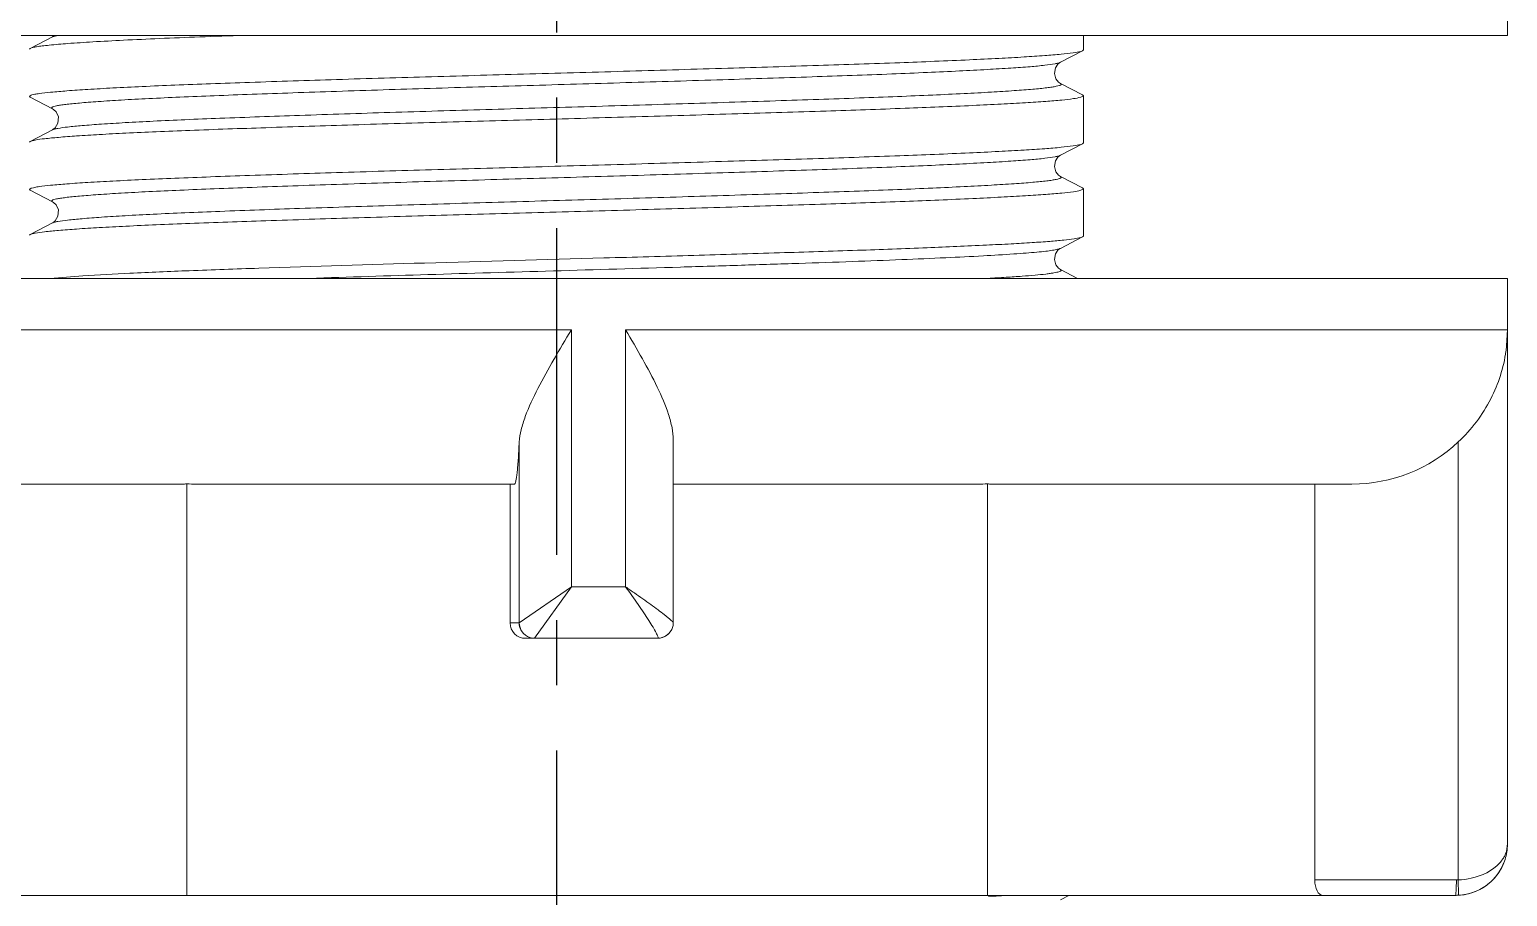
# Model space of a CAD drawing. Header units: millimetres. Extents: x 1931 to 2525, y -1753 to -1333.
# Drawn here: x 2381.03 to 2409.78, y -1686.23 to -1669.37 of the extents above; entities that cross this region are included whole.
import ezdxf

# ---------------------------------------------------------------- set-up
doc = ezdxf.new("R2010")
doc.units = ezdxf.units.MM
doc.header["$LTSCALE"] = 0.1
doc.linetypes.add('CENTERX2', pattern=[101.6, 63.5, -12.7, 12.7, -12.7])
doc.layers.get('0').update_dxf_attribs({"lineweight": 13})
doc.layers.add('CENTER', color=1, linetype='CENTERX2')

msp = doc.modelspace()

# ---------------------------------------------------------------- linework, layer by layer
at = {"color": 7, "linetype": 'Continuous'}
for p, q in [((2409.784, -1669.484), (2409.784, -1667.484)), ((2409.784, -1669.484), (2372.784, -1669.484)), ((2381.48, -1669.512), (2381.049, -1669.737)), ((2381.584, -1669.484), (2381.48, -1669.513)), ((2401.534, -1669.484), (2401.534, -1669.767)), ((2381.049, -1669.737), (2381.034, -1669.753)), ((2401.088, -1670.007), (2401.519, -1669.783)), ((2401.483, -1669.796), (2401.519, -1669.783)), ((2401.519, -1669.783), (2401.534, -1669.767)), ((2401.519, -1670.642), (2401.088, -1670.418)), ((2401.534, -1670.658), (2401.483, -1670.687)), ((2401.519, -1670.642), (2401.534, -1670.658)), ((2401.534, -1670.658), (2401.534, -1671.577)), ((2381.049, -1670.688), (2381.034, -1670.672)), ((2381.049, -1670.688), (2381.48, -1670.912)), ((2381.48, -1671.322), (2381.049, -1671.547)), ((2381.049, -1671.547), (2381.034, -1671.563)), ((2401.088, -1671.817), (2401.519, -1671.593)), ((2401.483, -1671.606), (2401.519, -1671.593)), ((2401.519, -1671.593), (2401.534, -1671.577)), ((2401.519, -1672.452), (2401.088, -1672.228)), ((2381.049, -1672.498), (2381.034, -1672.482)), ((2381.049, -1672.498), (2381.48, -1672.722)), ((2401.534, -1672.468), (2401.483, -1672.497)), ((2401.519, -1672.452), (2401.534, -1672.468)), ((2401.534, -1672.468), (2401.534, -1673.387)), ((2381.48, -1673.132), (2381.049, -1673.357)), ((2381.049, -1673.357), (2381.034, -1673.373)), ((2401.088, -1673.627), (2401.519, -1673.403)), ((2401.483, -1673.416), (2401.519, -1673.403)), ((2401.519, -1673.403), (2401.534, -1673.387)), ((2401.422, -1674.211), (2401.088, -1674.038)), ((2372.784, -1674.211), (2409.784, -1674.211)), ((2409.784, -1675.211), (2409.784, -1674.211)), ((2391.574, -1675.211), (2372.837, -1675.211)), ((2391.574, -1680.211), (2391.574, -1675.211)), ((2409.784, -1675.211), (2392.63, -1675.211)), ((2392.63, -1675.211), (2392.63, -1680.211)), ((2409.784, -1675.211), (2409.756, -1675.622)), ((2409.782, -1685.22), (2409.782, -1675.233)), ((2390.559, -1677.395), (2390.559, -1680.911)), ((2393.557, -1680.906), (2393.557, -1677.349)), ((2408.827, -1677.393), (2408.827, -1685.91)), ((2383.998, -1678.211), (2375.945, -1678.211)), ((2384.094, -1678.21), (2384.094, -1686.211)), ((2390.468, -1678.211), (2384.273, -1678.211)), ((2390.383, -1680.911), (2390.383, -1678.211)), ((2399.489, -1678.211), (2393.557, -1678.211)), ((2399.668, -1678.21), (2399.668, -1686.211)), ((2406.76, -1678.211), (2399.75, -1678.211)), ((2406.034, -1685.911), (2406.034, -1678.211)), ((2390.559, -1680.911), (2391.574, -1680.211)), ((2391.574, -1680.211), (2390.859, -1681.21)), ((2392.63, -1680.211), (2391.574, -1680.211)), ((2390.558, -1680.911), (2390.383, -1680.911)), ((2393.255, -1681.211), (2390.682, -1681.211)), ((2393.479, -1681.112), (2393.479, -1681.112)), ((2408.791, -1685.911), (2406.034, -1685.911)), ((2408.788, -1686.085), (2408.781, -1686.199)), ((2408.791, -1685.911), (2408.788, -1686.085)), ((2408.832, -1686.196), (2408.827, -1685.91)), ((2373.784, -1686.211), (2408.778, -1686.211)), ((2401.088, -1686.297), (2401.253, -1686.211)), ((2408.781, -1686.199), (2408.778, -1686.211)), ((2408.829, -1686.21), (2408.832, -1686.196))]:
    msp.add_line(p, q, dxfattribs=at)
for points in [[(2381.518, -1669.484), (2381.488, -1669.508), (2381.48, -1669.512)], [(2401.088, -1670.418), (2401.051, -1670.392), (2400.999, -1670.329), (2400.97, -1670.224), (2400.99, -1670.116), (2401.039, -1670.044), (2401.078, -1670.012), (2401.088, -1670.007)], [(2381.48, -1670.912), (2381.499, -1670.924), (2381.55, -1670.972), (2381.594, -1671.071), (2381.587, -1671.191), (2381.535, -1671.28), (2381.488, -1671.318), (2381.48, -1671.322)], [(2401.088, -1672.228), (2401.051, -1672.202), (2400.999, -1672.139), (2400.97, -1672.034), (2400.99, -1671.925), (2401.039, -1671.854), (2401.079, -1671.822), (2401.088, -1671.817)], [(2381.48, -1672.722), (2381.499, -1672.734), (2381.549, -1672.782), (2381.594, -1672.88), (2381.587, -1673.001), (2381.535, -1673.09), (2381.488, -1673.128), (2381.48, -1673.132)], [(2401.088, -1674.038), (2401.051, -1674.012), (2400.999, -1673.948), (2400.97, -1673.844), (2400.99, -1673.735), (2401.039, -1673.664), (2401.079, -1673.632), (2401.088, -1673.627)], [(2393.479, -1681.112), (2393.526, -1681.042), (2393.552, -1680.964), (2393.557, -1680.909)], [(2393.255, -1681.211), (2393.304, -1681.207), (2393.408, -1681.17), (2393.479, -1681.112)], [(2409.782, -1685.252), (2409.782, -1685.233), (2409.782, -1685.22)]]:
    msp.add_lwpolyline(points, dxfattribs=at)
for centre, radius, start, end in [((2406.761, -1675.197), 3.015, 269.9669, 313.2439), ((2383.999, -1674.71), 3.501, 269.9932, 271.5641), ((2384.272, -1666.134), 12.077, 269.1579, 270.0037), ((2399.49, -1666.134), 12.077, 269.9963, 270.8421), ((2399.75, -1675.636), 2.575, 268.1762, 270.0078), ((2390.682, -1680.912), 0.3, 179.9797, 269.9642), ((2390.858, -1680.911), 0.3, 179.9842, 251.3177), ((2390.86, -1680.91), 0.3, 180.1505, 251.931), ((2390.858, -1680.91), 0.302, 251.4105, 269.9266), ((2390.86, -1680.909), 0.302, 251.956, 269.7507), ((2393.257, -1680.911), 0.299, 270.1714, 317.7356), ((2408.806, -1685.22), 0.977, 340.4306, 357.981), ((2409.304, -1685.22), 0.478, 356.0405, 359.9476), ((2408.822, -1685.221), 0.96, 357.996, 359.9842), ((2408.784, -1685.211), 1, 270, 340.4445), ((2409.134, -1685.132), 0.671, 318.1584, 325.0161), ((2408.791, -1685.209), 0.702, 270.0002, 272.9265), ((2395.821, -1608.133), 78.195, 272.83364, 273.1297), ((2408.778, -1685.209), 1.002, 270, 272.9282)]:
    msp.add_arc(centre, radius, start, end, dxfattribs=at)
msp.add_ellipse((2406.194, -1685.911), major_axis=(0, 0.3), ratio=0.532554, start_param=-4.712389, end_param=-3.141593, dxfattribs=at)
for points, knots in [([(2385.208, -1669.484), (2384.92, -1669.494), (2384.37, -1669.513), (2383.588, -1669.544), (2382.895, -1669.576), (2382.301, -1669.608), (2381.819, -1669.639), (2381.491, -1669.666), (2381.288, -1669.689), (2381.181, -1669.703), (2381.105, -1669.718), (2381.063, -1669.73), (2381.049, -1669.737)], [0, 0, 0, 0, 0.207464, 0.395645, 0.563218, 0.706584, 0.823, 0.910765, 0.943688, 0.969464, 0.988267, 1, 1, 1, 1]), ([(2381.034, -1670.672), (2381.034, -1670.666), (2381.052, -1670.652), (2381.087, -1670.642), (2381.146, -1670.628), (2381.266, -1670.609), (2381.474, -1670.587), (2381.79, -1670.56), (2382.194, -1670.533), (2382.681, -1670.506), (2383.246, -1670.478), (2383.88, -1670.451), (2384.577, -1670.425), (2385.626, -1670.388), (2387.058, -1670.341), (2388.874, -1670.287), (2390.775, -1670.235), (2392.696, -1670.181), (2394.568, -1670.125), (2396.32, -1670.072), (2397.888, -1670.02), (2399.058, -1669.973), (2399.864, -1669.934), (2400.351, -1669.907), (2400.755, -1669.881), (2401.076, -1669.856), (2401.309, -1669.829), (2401.436, -1669.809), (2401.483, -1669.796)], [0, 0, 0, 0, 0.000887, 0.002717, 0.00561, 0.009561, 0.020661, 0.036164, 0.055994, 0.079952, 0.107709, 0.138854, 0.172871, 0.209906, 0.29248, 0.382791, 0.476051, 0.571041, 0.664169, 0.750435, 0.827666, 0.894025, 0.921916, 0.945809, 0.965537, 0.981255, 0.992825, 1, 1, 1, 1]), ([(2401.088, -1670.007), (2401.075, -1670.014), (2401.04, -1670.025), (2400.94, -1670.046), (2400.757, -1670.07), (2400.471, -1670.097), (2400.098, -1670.123), (2399.639, -1670.15), (2399.098, -1670.179), (2398.478, -1670.207), (2397.524, -1670.247), (2396.197, -1670.294), (2394.472, -1670.348), (2392.623, -1670.405), (2390.725, -1670.46), (2388.849, -1670.514), (2387.329, -1670.562), (2386.175, -1670.601), (2385.382, -1670.629), (2384.649, -1670.657), (2383.979, -1670.684), (2383.376, -1670.712), (2382.846, -1670.74), (2382.454, -1670.765), (2382.184, -1670.785), (2382.015, -1670.799), (2381.869, -1670.813), (2381.745, -1670.827), (2381.645, -1670.84), (2381.566, -1670.853), (2381.516, -1670.865), (2381.487, -1670.875), (2381.474, -1670.882), (2381.465, -1670.889), (2381.463, -1670.903), (2381.474, -1670.909), (2381.48, -1670.912)], [0, 0, 0, 0, 0.002156, 0.005486, 0.015638, 0.030291, 0.049303, 0.072621, 0.100254, 0.131924, 0.167145, 0.245918, 0.334285, 0.430131, 0.527747, 0.62373, 0.71618, 0.759431, 0.7998, 0.837068, 0.871184, 0.901996, 0.929122, 0.952042, 0.961822, 0.970442, 0.977898, 0.984201, 0.989364, 0.993388, 0.996271, 0.99729, 0.998038, 0.998547, 0.998916, 1, 1, 1, 1]), ([(2401.088, -1670.418), (2401.094, -1670.421), (2401.105, -1670.427), (2401.103, -1670.441), (2401.094, -1670.448), (2401.081, -1670.455), (2401.051, -1670.465), (2400.999, -1670.478), (2400.919, -1670.492), (2400.815, -1670.505), (2400.689, -1670.519), (2400.542, -1670.533), (2400.372, -1670.547), (2400.104, -1670.566), (2399.716, -1670.59), (2399.187, -1670.618), (2398.579, -1670.646), (2397.9, -1670.675), (2397.161, -1670.703), (2396.37, -1670.731), (2395.222, -1670.768), (2393.701, -1670.816), (2391.822, -1670.872), (2389.924, -1670.926), (2388.078, -1670.982), (2386.354, -1671.038), (2385.026, -1671.085), (2384.078, -1671.123), (2383.464, -1671.151), (2382.922, -1671.18), (2382.461, -1671.208), (2382.086, -1671.236), (2381.803, -1671.263), (2381.623, -1671.285), (2381.526, -1671.306), (2381.492, -1671.316), (2381.48, -1671.323)], [0, 0, 0, 0, 0.001069, 0.00144, 0.001959, 0.002726, 0.00377, 0.006729, 0.010865, 0.01617, 0.02262, 0.030181, 0.038802, 0.048475, 0.071125, 0.098137, 0.129201, 0.163891, 0.201681, 0.241939, 0.284498, 0.376646, 0.473962, 0.570961, 0.666, 0.755364, 0.833962, 0.868525, 0.899933, 0.927643, 0.951219, 0.970336, 0.984811, 0.994654, 0.997891, 1, 1, 1, 1]), ([(2401.483, -1670.687), (2401.437, -1670.7), (2401.314, -1670.72), (2401.086, -1670.746), (2400.776, -1670.771), (2400.383, -1670.796), (2399.911, -1670.823), (2399.13, -1670.861), (2397.993, -1670.907), (2396.469, -1670.959), (2394.763, -1671.011), (2392.933, -1671.065), (2391.048, -1671.118), (2389.173, -1671.169), (2387.369, -1671.223), (2385.7, -1671.277), (2384.425, -1671.321), (2383.518, -1671.357), (2382.931, -1671.384), (2382.416, -1671.411), (2381.978, -1671.438), (2381.624, -1671.465), (2381.355, -1671.49), (2381.185, -1671.511), (2381.093, -1671.531), (2381.061, -1671.541), (2381.049, -1671.547)], [0, 0, 0, 0, 0.007017, 0.018274, 0.033564, 0.052711, 0.075886, 0.102938, 0.167402, 0.242652, 0.326608, 0.417654, 0.511124, 0.603065, 0.692694, 0.775655, 0.847926, 0.879833, 0.908689, 0.934047, 0.955558, 0.972968, 0.986138, 0.995116, 0.998072, 1, 1, 1, 1]), ([(2381.034, -1672.482), (2381.034, -1672.476), (2381.052, -1672.462), (2381.087, -1672.452), (2381.146, -1672.438), (2381.266, -1672.419), (2381.474, -1672.397), (2381.79, -1672.37), (2382.194, -1672.343), (2382.681, -1672.316), (2383.246, -1672.288), (2383.88, -1672.261), (2384.577, -1672.235), (2385.626, -1672.198), (2387.058, -1672.151), (2388.874, -1672.097), (2390.776, -1672.045), (2392.696, -1671.991), (2394.568, -1671.935), (2396.32, -1671.882), (2397.888, -1671.83), (2399.058, -1671.783), (2399.864, -1671.744), (2400.351, -1671.717), (2400.755, -1671.691), (2401.076, -1671.666), (2401.309, -1671.639), (2401.436, -1671.619), (2401.483, -1671.606)], [0, 0, 0, 0, 0.000886, 0.002717, 0.005609, 0.009563, 0.02066, 0.036164, 0.055993, 0.079951, 0.107709, 0.138853, 0.172879, 0.209904, 0.29248, 0.382791, 0.476056, 0.571041, 0.664168, 0.750427, 0.827666, 0.894026, 0.921915, 0.945809, 0.965534, 0.981256, 0.992825, 1, 1, 1, 1]), ([(2401.088, -1671.817), (2401.075, -1671.824), (2401.04, -1671.835), (2400.94, -1671.856), (2400.757, -1671.88), (2400.471, -1671.907), (2400.098, -1671.933), (2399.639, -1671.96), (2399.098, -1671.989), (2398.478, -1672.017), (2397.524, -1672.057), (2396.197, -1672.104), (2394.472, -1672.158), (2392.623, -1672.215), (2390.725, -1672.27), (2388.849, -1672.324), (2387.329, -1672.372), (2386.175, -1672.411), (2385.382, -1672.439), (2384.649, -1672.467), (2383.979, -1672.494), (2383.376, -1672.522), (2382.846, -1672.55), (2382.454, -1672.575), (2382.184, -1672.595), (2382.015, -1672.609), (2381.869, -1672.623), (2381.745, -1672.637), (2381.645, -1672.65), (2381.566, -1672.663), (2381.516, -1672.675), (2381.487, -1672.685), (2381.474, -1672.692), (2381.465, -1672.699), (2381.463, -1672.713), (2381.474, -1672.719), (2381.48, -1672.722)], [0, 0, 0, 0, 0.002156, 0.005486, 0.015638, 0.030291, 0.049303, 0.072621, 0.100254, 0.131924, 0.167145, 0.245918, 0.334285, 0.430131, 0.527747, 0.62373, 0.71618, 0.759431, 0.7998, 0.837068, 0.871184, 0.901996, 0.929122, 0.952042, 0.961822, 0.970442, 0.977898, 0.984201, 0.989364, 0.993388, 0.996271, 0.99729, 0.998038, 0.998547, 0.998916, 1, 1, 1, 1]), ([(2401.088, -1672.228), (2401.094, -1672.231), (2401.105, -1672.237), (2401.103, -1672.251), (2401.094, -1672.258), (2401.081, -1672.265), (2401.051, -1672.275), (2400.999, -1672.288), (2400.919, -1672.302), (2400.815, -1672.315), (2400.689, -1672.329), (2400.541, -1672.343), (2400.372, -1672.357), (2400.104, -1672.376), (2399.716, -1672.4), (2399.187, -1672.428), (2398.579, -1672.456), (2397.9, -1672.485), (2397.161, -1672.513), (2396.37, -1672.541), (2395.222, -1672.578), (2393.701, -1672.626), (2391.822, -1672.682), (2389.924, -1672.736), (2388.078, -1672.792), (2386.353, -1672.848), (2385.025, -1672.895), (2384.078, -1672.933), (2383.464, -1672.961), (2382.922, -1672.99), (2382.461, -1673.018), (2382.086, -1673.046), (2381.803, -1673.073), (2381.623, -1673.095), (2381.526, -1673.116), (2381.492, -1673.126), (2381.48, -1673.133)], [0, 0, 0, 0, 0.001068, 0.001439, 0.001958, 0.002725, 0.00377, 0.00673, 0.010865, 0.01617, 0.022619, 0.030182, 0.038806, 0.048469, 0.071127, 0.098138, 0.129203, 0.163894, 0.201681, 0.24195, 0.2845, 0.376648, 0.473966, 0.570951, 0.666003, 0.755368, 0.833972, 0.868521, 0.899935, 0.927644, 0.951219, 0.970337, 0.984813, 0.99465, 0.997887, 1, 1, 1, 1]), ([(2401.483, -1672.497), (2401.437, -1672.51), (2401.314, -1672.53), (2401.086, -1672.556), (2400.776, -1672.581), (2400.383, -1672.606), (2399.911, -1672.633), (2399.13, -1672.671), (2397.993, -1672.717), (2396.469, -1672.769), (2394.763, -1672.821), (2392.933, -1672.875), (2391.048, -1672.928), (2389.173, -1672.979), (2387.369, -1673.033), (2385.7, -1673.087), (2384.425, -1673.131), (2383.518, -1673.167), (2382.931, -1673.194), (2382.416, -1673.221), (2381.978, -1673.248), (2381.624, -1673.275), (2381.355, -1673.3), (2381.185, -1673.321), (2381.093, -1673.341), (2381.061, -1673.351), (2381.049, -1673.357)], [0, 0, 0, 0, 0.007017, 0.018274, 0.033569, 0.052712, 0.075884, 0.102938, 0.167403, 0.242656, 0.326606, 0.417654, 0.511122, 0.603063, 0.692695, 0.775656, 0.847918, 0.87983, 0.90869, 0.934047, 0.955559, 0.972968, 0.986141, 0.995111, 0.998068, 1, 1, 1, 1]), ([(2381.436, -1674.212), (2381.647, -1674.191), (2382.164, -1674.154), (2383.066, -1674.105), (2384.208, -1674.057), (2386.119, -1673.991), (2388.807, -1673.907), (2391.628, -1673.831), (2393.929, -1673.765), (2395.573, -1673.715), (2397.086, -1673.668), (2398.428, -1673.619), (2399.425, -1673.576), (2400.105, -1673.541), (2400.516, -1673.517), (2400.858, -1673.494), (2401.131, -1673.47), (2401.332, -1673.446), (2401.442, -1673.428), (2401.483, -1673.416)], [0, 0, 0, 0, 0.031742, 0.077453, 0.135061, 0.202622, 0.363257, 0.537185, 0.624482, 0.707428, 0.78295, 0.850777, 0.908175, 0.932141, 0.952661, 0.969694, 0.983394, 0.993546, 1, 1, 1, 1]), ([(2401.088, -1673.627), (2401.07, -1673.636), (2401.019, -1673.65), (2400.924, -1673.668), (2400.79, -1673.685), (2400.619, -1673.703), (2400.412, -1673.72), (2400.064, -1673.745), (2399.542, -1673.776), (2398.815, -1673.812), (2397.966, -1673.849), (2397.014, -1673.885), (2395.975, -1673.92), (2394.859, -1673.956), (2393.267, -1674.005), (2391.234, -1674.066), (2388.826, -1674.134), (2387.242, -1674.185), (2386.471, -1674.212)], [0, 0, 0, 0, 0.004028, 0.010685, 0.019933, 0.031698, 0.045928, 0.062578, 0.103092, 0.153157, 0.211789, 0.277308, 0.348476, 0.424915, 0.506146, 0.675052, 0.841862, 1, 1, 1, 1]), ([(2401.088, -1674.038), (2401.093, -1674.04), (2401.101, -1674.044), (2401.105, -1674.054), (2401.101, -1674.064), (2401.084, -1674.073), (2401.056, -1674.084), (2401.013, -1674.094), (2400.956, -1674.105), (2400.886, -1674.116), (2400.766, -1674.132), (2400.582, -1674.15), (2400.325, -1674.171), (2400.017, -1674.191), (2399.795, -1674.204), (2399.675, -1674.211)], [0, 0, 0, 0, 0.012103, 0.016033, 0.019991, 0.032256, 0.052978, 0.08285, 0.121998, 0.17041, 0.228012, 0.369965, 0.546007, 0.75541, 1, 1, 1, 1]), ([(2391.574, -1675.211), (2391.46, -1675.403), (2391.236, -1675.779), (2390.925, -1676.335), (2390.708, -1676.792), (2390.593, -1677.144), (2390.563, -1677.314), (2390.559, -1677.395)], [0, 0, 0, 0, 0.27523, 0.541828, 0.788427, 0.899634, 1, 1, 1, 1]), ([(2393.557, -1677.353), (2393.557, -1677.273), (2393.537, -1677.106), (2393.441, -1676.759), (2393.246, -1676.309), (2392.955, -1675.764), (2392.74, -1675.398), (2392.63, -1675.211)], [0, 0, 0, 0, 0.101836, 0.213131, 0.458471, 0.724132, 1, 1, 1, 1]), ([(2409.755, -1675.626), (2409.71, -1675.947), (2409.5, -1676.603), (2409.082, -1677.152), (2408.827, -1677.393)], [0, 0, 0, 0, 0.479327, 1, 1, 1, 1]), ([(2390.468, -1678.211), (2390.474, -1678.211), (2390.486, -1678.189), (2390.495, -1678.151), (2390.507, -1678.083), (2390.518, -1677.992), (2390.53, -1677.876), (2390.545, -1677.674), (2390.554, -1677.511), (2390.559, -1677.395)], [0, 0, 0, 0, 0.022147, 0.07267, 0.154049, 0.266054, 0.407938, 0.578582, 1, 1, 1, 1]), ([(2392.63, -1680.211), (2392.686, -1680.251), (2392.798, -1680.329), (2392.962, -1680.442), (2393.115, -1680.552), (2393.254, -1680.654), (2393.358, -1680.733), (2393.429, -1680.789), (2393.473, -1680.824), (2393.507, -1680.854), (2393.534, -1680.878), (2393.549, -1680.894), (2393.557, -1680.905), (2393.557, -1680.908)], [0, 0, 0, 0, 0.178159, 0.35129, 0.515021, 0.664877, 0.795168, 0.850921, 0.899198, 0.939071, 0.969606, 0.989962, 1, 1, 1, 1]), ([(2393.258, -1681.21), (2393.261, -1681.208), (2393.262, -1681.195), (2393.255, -1681.174), (2393.242, -1681.141), (2393.211, -1681.081), (2393.158, -1680.987), (2393.077, -1680.858), (2392.98, -1680.71), (2392.83, -1680.492), (2392.713, -1680.324), (2392.63, -1680.211)], [0, 0, 0, 0, 0.009474, 0.028376, 0.057597, 0.096562, 0.199954, 0.330766, 0.481731, 0.646723, 1, 1, 1, 1]), ([(2390.558, -1680.911), (2390.558, -1680.911), (2390.558, -1680.911), (2390.559, -1680.911), (2390.559, -1680.911)], [0, 0, 0, 0, 0.444939, 1, 1, 1, 1]), ([(2390.859, -1681.21), (2390.858, -1681.211), (2390.858, -1681.211), (2390.858, -1681.211), (2390.857, -1681.211)], [0, 0, 0, 0, 0.619839, 1, 1, 1, 1]), ([(2393.255, -1681.211), (2393.256, -1681.211), (2393.257, -1681.211), (2393.258, -1681.211), (2393.258, -1681.21)], [0, 0, 0, 0, 0.470292, 1, 1, 1, 1]), ([(2409.684, -1685.517), (2409.699, -1685.496), (2409.748, -1685.416), (2409.777, -1685.322), (2409.781, -1685.253)], [0, 0, 0, 0, 0.26523, 1, 1, 1, 1]), ([(2408.827, -1685.91), (2408.912, -1685.907), (2409.204, -1685.872), (2409.494, -1685.736), (2409.634, -1685.579)], [0, 0, 0, 0, 0.28856, 1, 1, 1, 1]), ([(2409.726, -1685.547), (2409.696, -1685.632), (2409.609, -1685.799), (2409.408, -1686.009), (2409.141, -1686.161), (2408.935, -1686.205), (2408.829, -1686.21)], [0, 0, 0, 0, 0.229847, 0.472314, 0.73009, 1, 1, 1, 1])]:
    msp.add_open_spline(points, degree=3, knots=knots, dxfattribs=at)
at = {"layer": 'CENTER', "color": 1}
msp.add_line((2391.284, -1622.436), (2391.284, -1702.646), dxfattribs=at)

doc.saveas('drawing.dxf')
